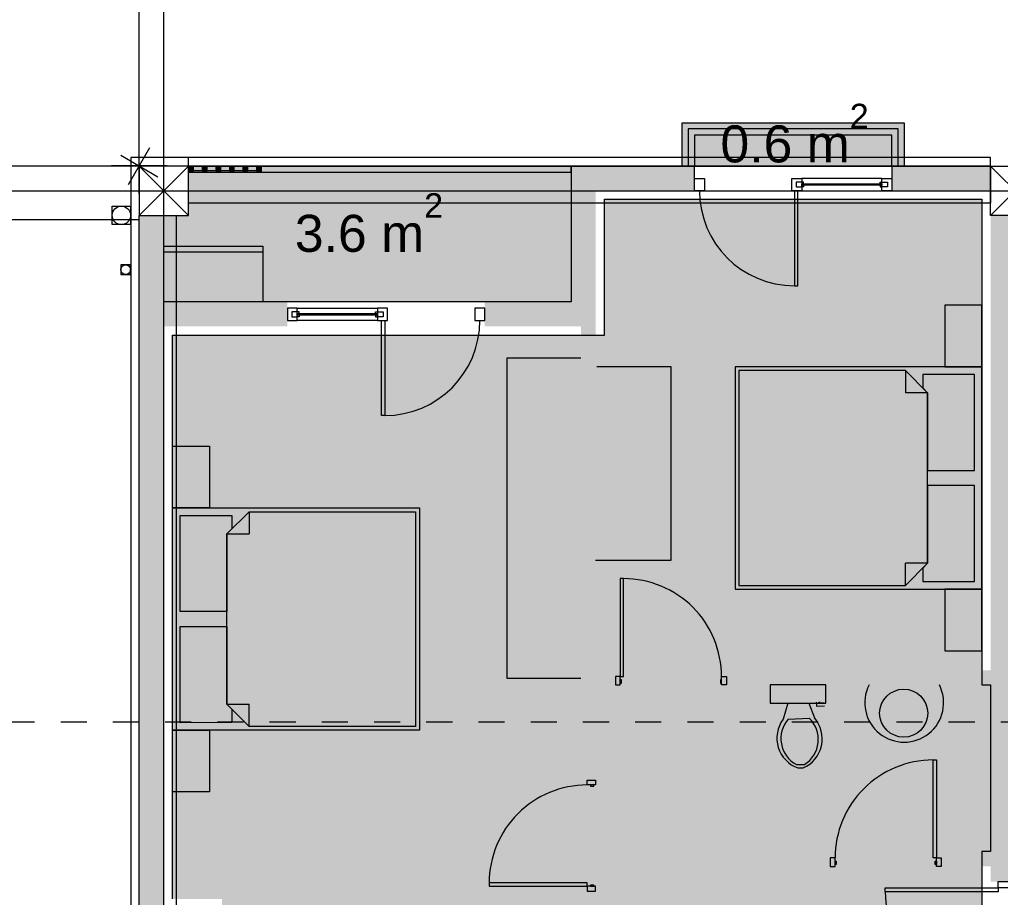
# Model space of a CAD drawing. Header units: millimetres. Extents: x 476571643 to 477489869, y 4620928210 to 4621294454.
# Drawn here: x 477215731 to 477223681, y 4621179799 to 4621186914 of the extents above; entities that cross this region are included whole.
import ezdxf

# ---------------------------------------------------------------- set-up
doc = ezdxf.new("R2010")
doc.units = ezdxf.units.MM
doc.header["$MEASUREMENT"] = 0
doc.linetypes.add('Dashed', pattern=[423.333333, 211.666667, -211.666667])
for name, color, linetype, lineweight in [('0_Pen_No__7_Pen_No__7_Pen_No__7', 7, 'Continuous', 0), ('2D Drafting - General_Pen_No__1_Pen_No__7', 7, 'Continuous', 0), ('2D Drafting - General_Pen_No__1_Pen_No__7_Pen_No__7', 7, 'Continuous', 0), ('2D Drafting - General_Pen_No__250_Pen_No__7_Pen_No__250', 7, 'Continuous', 0), ('2D Drafting - General_Pen_No__250_Pen_No__7_Pen_No__7', 7, 'Continuous', 0), ('2D Drafting - General_Pen_No__7_Pen_No__7_Pen_No__7', 7, 'Continuous', 0), ('Doors_Pen_No__7_Pen_No__7_Pen_No__7', 7, 'Continuous', 0), ('G-Anno-Nplt_Pen_No__151', 151, 'Continuous', 0), ('G-Anno-Nplt_Pen_No__255', 255, 'Continuous', 0), ('G-Anno-Nplt_Pen_No__4', 7, 'Continuous', 0), ('G-Anno-Nplt_Pen_No__7', 7, 'Continuous', 0), ('gegmebi_Pen_No__7_Pen_No__7', 7, 'Continuous', 0), ('kar-panjara_Pen_No__7_Pen_No__7_Pen_No__7', 7, 'Continuous', 0), ('New_0_Pen_No__7', 7, 'Continuous', 0), ('New_2D Drafting - General_Pen_No__250_Pen_No__7_Pen_No__255', 255, 'Continuous', 0), ('New_2D Drafting - General_Pen_No__30_Pen_No__9_Pen_No__9_Pen_No__255', 255, 'Continuous', 0), ('New_2D Drafting - General_Pen_No__30_Pen_No__9_Pen_No__9_Pen_No__7', 7, 'Continuous', 0), ('New_R03_Nakveti_Pen_No__4', 7, 'Continuous', 0), ('New_reg_nak_Pen_No__250', 7, 'Continuous', 0), ('New_reg_nak_Pen_No__7', 7, 'Continuous', 0), ('New_shenobebi_Pen_No__1', 1, 'Continuous', 0), ('New_shenobebi_Pen_No__7', 7, 'Continuous', 0), ('New_Structural - Bearing_Pen_No__1', 1, 'Continuous', 0), ('zoma_Pen_No__1', 1, 'Continuous', 0), ('zoma_Pen_No__142', 142, 'Continuous', 0), ('zoma_Pen_No__5_Pen_No__5', 5, 'Continuous', 0)]:
    doc.layers.add(name, color=color, linetype=linetype, lineweight=lineweight)
doc.layers.add('New_R03_Nakveti', color=7, linetype='Continuous')
doc.layers.add('zoma', color=7, linetype='Continuous')
doc.styles.add('GENERATED_STYLE_1', font='arial.ttf')
doc.styles.add('GENERATED_STYLE_2', font='arial.ttf')
doc.linetypes.add('Break', pattern='A,0,[1,a-5 saxl бѓ’бѓђбѓ¦бѓ”бѓ‘бѓ”бѓ‘бѓ\x98_1.Shx,S=15.679026,R=0,X=0,Y=0],-1975.557214,0', length=1975.557214)
doc.dimstyles.new('GENERATED_STYLE__12', dxfattribs={"dimtxt": 500, "dimasz": 228, "dimexe": 0.18, "dimexo": 3, "dimgap": 0.09, "dimtad": 1, "dimtih": 1, "dimtoh": 1, "dimlfac": 0.001, "dimzin": 0, "dimdsep": 46, "dimtxsty": 'GENERATED_STYLE_2', "dimblk": 'ARROWHEAD_2', "dimblk1": 'ARROWHEAD_2', "dimblk2": 'ARROWHEAD_2', "dimcen": 0.09, "dimclrd": 1, "dimclre": 1, "dimclrt": 1, "dimadec": 0, "dimazin": 0, "dimtfac": 1, "dimtdec": 4, "dimtmove": 2, "dimatfit": 3, "dimfxl": 1, "dimtolj": 1, "dimtzin": 0, "dimarcsym": 0})
doc.dimstyles.new('GENERATED_STYLE__13', dxfattribs={"dimtxt": 500, "dimasz": 228, "dimexe": 0.18, "dimexo": 3, "dimgap": 0.09, "dimtad": 1, "dimlfac": 0.001, "dimzin": 0, "dimdsep": 46, "dimtxsty": 'GENERATED_STYLE_2', "dimblk": 'ARROWHEAD_2', "dimblk1": 'ARROWHEAD_2', "dimblk2": 'ARROWHEAD_2', "dimcen": 0.09, "dimclrd": 1, "dimclre": 1, "dimclrt": 1, "dimadec": 0, "dimazin": 0, "dimtfac": 1, "dimtdec": 4, "dimtmove": 0, "dimatfit": 3, "dimfxl": 1, "dimtolj": 1, "dimtzin": 0, "dimarcsym": 0})
doc.dimstyles.new('GENERATED_STYLE__3', dxfattribs={"dimtxt": 200, "dimasz": 64.421331, "dimexe": 0.18, "dimexo": 3, "dimgap": 0.09, "dimtad": 1, "dimtih": 1, "dimtoh": 1, "dimlfac": 0.001, "dimzin": 0, "dimdsep": 46, "dimtxsty": 'GENERATED_STYLE_2', "dimblk": 'ARROWHEAD_2', "dimblk1": 'ARROWHEAD_2', "dimblk2": 'ARROWHEAD_2', "dimcen": 0.09, "dimclrd": 142, "dimclre": 142, "dimclrt": 142, "dimadec": 0, "dimazin": 0, "dimtfac": 1, "dimtdec": 4, "dimtmove": 0, "dimatfit": 3, "dimfxl": 1, "dimtolj": 1, "dimtzin": 0, "dimarcsym": 0})
doc.dimstyles.new('GENERATED_STYLE__7', dxfattribs={"dimtxt": 200, "dimasz": 64.421331, "dimexe": 0.18, "dimexo": 3, "dimgap": 0.09, "dimtad": 1, "dimlfac": 0.001, "dimzin": 0, "dimdsep": 46, "dimtxsty": 'GENERATED_STYLE_2', "dimblk": 'ARROWHEAD_2', "dimblk1": 'ARROWHEAD_2', "dimblk2": 'ARROWHEAD_2', "dimcen": 0.09, "dimclrd": 142, "dimclre": 142, "dimclrt": 142, "dimadec": 0, "dimazin": 0, "dimtfac": 1, "dimtdec": 4, "dimtmove": 0, "dimatfit": 3, "dimfxl": 1, "dimtolj": 1, "dimtzin": 0, "dimarcsym": 0})

# ---------------------------------------------------------------- blocks, each defined once
blk = doc.blocks.new('Bed Layout 23')
at = {"layer": 'New_R03_Nakveti_Pen_No__4', "color": 7, "linetype": 'Continuous', "lineweight": 0}
for p, q in [((-900, 0), (-1400, 0)), ((-1400, 0), (-1400, -300)), ((-900, -300), (-900, 0)), ((900, 0), (-900, 0)), ((-900, 0), (-900, -2000)), ((1400, 0), (900, 0)), ((900, 0), (900, -300)), ((900, -2000), (900, 0)), ((1400, -300), (1400, 0)), ((-1400, -300), (-900, -300)), ((900, -300), (1400, -300)), ((-690, -440), (-870, -620)), ((0, -440), (-690, -440)), ((-690, -440), (-690, -620)), ((690, -440), (0, -440)), ((870, -620), (690, -440)), ((690, -440), (690, -620)), ((-870, -620), (-870, -1970)), ((-870, -620), (-690, -620)), ((870, -620), (690, -620)), ((870, -1970), (870, -620)), ((-870, -1970), (0, -1970)), ((0, -1970), (870, -1970)), ((-900, -2000), (900, -2000))]:
    blk.add_line(p, q, dxfattribs=at)
at = {"layer": 'New_R03_Nakveti_Pen_No__4', "color": 7, "linetype": 'Continuous', "lineweight": 0, "flags": 128}
for points in [[(-60, -440), (-60, -60), (-840, -60), (-840, -480), (-730, -480), (-690, -440)], [(690, -440), (730, -480), (840, -480), (840, -60), (60, -60), (60, -440)]]:
    blk.add_lwpolyline(points, close=True, dxfattribs=at)
blk = doc.blocks.new('*D1345', base_point=(476844527.1, 4621385791))
at = {"layer": 'zoma_Pen_No__142', "color": 142, "linetype": 'Continuous', "lineweight": 0, "transparency": 16777216}
for p, q in [((477215491.4, 4621185502.8), (477215406.7, 4621185551.7)), ((477215449, 4621185568.7), (477215449, 4621185527.3)), ((477215385.5, 4621185527.3), (477215512.6, 4621185527.3)), ((477215449, 4621185527.3), (477215449, 4621178627.3)), ((477215385.5, 4621178627.3), (477215512.6, 4621178627.3)), ((477215491.4, 4621178602.8), (477215406.7, 4621178651.7))]:
    blk.add_line(p, q, dxfattribs=at)
at = {"layer": 'zoma_Pen_No__142', "color": 142, "lineweight": 0, "transparency": 16777216, "insert": (477215409, 4621181811.2), "char_height": 200, "attachment_point": 7, "rotation": 90, "style": 'GENERATED_STYLE_2'}
blk.add_mtext('\\A1;{\\pql;\\fArial CYR|b0|i0|c204|p34;6.90}', dxfattribs=at)
blk = doc.blocks.new('ARROWHEAD_2')
at = {"color": 0, "linetype": 'Continuous', "lineweight": 0}
for p, q in [((-0.378, -0.655), (0.378, 0.655)), ((0, 0), (-1, 0))]:
    blk.add_line(p, q, dxfattribs=at)
blk = doc.blocks.new('*D1348', base_point=(476844527.1, 4621385791))
at = {"layer": 'zoma_Pen_No__142', "color": 142, "linetype": 'Continuous', "lineweight": 0, "transparency": 16777216}
for p, q in [((477214942, 4621185727.3), (477215069.2, 4621185727.3)), ((477215048, 4621185702.8), (477214963.2, 4621185751.7)), ((477215005.6, 4621185768.7), (477215005.6, 4621185727.3)), ((477215005.6, 4621185727.3), (477215005.6, 4621185327.3)), ((477215048, 4621185302.8), (477214963.2, 4621185351.7))]:
    blk.add_line(p, q, dxfattribs=at)
at = {"layer": 'zoma_Pen_No__142', "color": 142, "lineweight": 0, "transparency": 16777216, "insert": (477214965.6, 4621185751.8), "char_height": 200, "attachment_point": 7, "rotation": 90.00052, "style": 'GENERATED_STYLE_2'}
blk.add_mtext('\\A1;{\\pql;\\fArial CYR|b0|i0|c204|p34;0.40}', dxfattribs=at)
blk = doc.blocks.new('*D1349', base_point=(476844527.1, 4621385791))
at = {"layer": 'zoma_Pen_No__142', "color": 142, "linetype": 'Continuous', "lineweight": 0, "transparency": 16777216}
for p, q in [((477215005.6, 4621185727.3), (477215005.6, 4621185327.3)), ((477214942, 4621185327.3), (477215069.2, 4621185327.3)), ((477215048, 4621185302.8), (477214963.2, 4621185351.7)), ((477215005.6, 4621185327.3), (477215005.7, 4621178827.3)), ((477214942.1, 4621178827.3), (477215069.2, 4621178827.3)), ((477215048, 4621178802.8), (477214963.3, 4621178851.7)), ((477215005.7, 4621178827.3), (477215005.7, 4621178427.3))]:
    blk.add_line(p, q, dxfattribs=at)
at = {"layer": 'zoma_Pen_No__142', "color": 142, "lineweight": 0, "transparency": 16777216, "char_height": 200, "attachment_point": 7, "rotation": 90.00052, "style": 'GENERATED_STYLE_2'}
for s, insert in [('\\A1;{\\pql;\\fArial CYR|b0|i0|c204|p34;6.50}', (477214965.6, 4621181811.2)), ('\\A1;{\\pql;\\fArial CYR|b0|i0|c204|p34;0.40}', (477214965.7, 4621178851.8))]:
    blk.add_mtext(s, dxfattribs=dict(at, insert=insert))
blk = doc.blocks.new('*D1356', base_point=(476844527.1, 4621385791))
at = {"layer": 'zoma_Pen_No__142', "color": 142, "linetype": 'Continuous', "lineweight": 0, "transparency": 16777216}
for p, q in [((477214439.3, 4621185797.3), (477214566.4, 4621185797.3)), ((477214545.2, 4621185772.8), (477214460.4, 4621185821.7)), ((477214502.8, 4621185838.7), (477214502.8, 4621185797.3)), ((477214502.8, 4621185797.3), (477214503, 4621168027.3)), ((477214460.6, 4621168051.7), (477214545.4, 4621168002.8)), ((477214439.4, 4621168027.3), (477214566.6, 4621168027.3)), ((477214503, 4621168027.3), (477214503, 4621167985.8))]:
    blk.add_line(p, q, dxfattribs=at)
at = {"layer": 'zoma_Pen_No__142', "color": 142, "lineweight": 0, "transparency": 16777216, "insert": (477214462.9, 4621176570.3), "char_height": 200, "attachment_point": 7, "rotation": 90.00052, "style": 'GENERATED_STYLE_2'}
blk.add_mtext('\\A1;{\\pql;\\fArial CYR|b0|i0|c204|p34;17.77}', dxfattribs=at)
blk = doc.blocks.new('*D1381', base_point=(476844527.1, 4621385791))
at = {"layer": 'zoma_Pen_No__142', "color": 142, "linetype": 'Continuous', "lineweight": 0, "transparency": 16777216}
for p, q in [((477240444.6, 4621185727.3), (477240317.5, 4621185727.3)), ((477240423.4, 4621185702.8), (477240338.7, 4621185751.7)), ((477240381, 4621168027.3), (477240381, 4621185727.3)), ((477240338.7, 4621168051.7), (477240423.4, 4621168002.8)), ((477240444.6, 4621168027.3), (477240317.5, 4621168027.3)), ((477240381, 4621167985.8), (477240381, 4621168027.3))]:
    blk.add_line(p, q, dxfattribs=at)
at = {"layer": 'zoma_Pen_No__142', "color": 142, "lineweight": 0, "transparency": 16777216, "insert": (477240341, 4621176535.3), "char_height": 200, "attachment_point": 7, "rotation": 90, "style": 'GENERATED_STYLE_2'}
blk.add_mtext('\\A1;{\\pql;\\fArial CYR|b0|i0|c204|p34;17.70}', dxfattribs=at)
blk = doc.blocks.new('*D1382', base_point=(476844527.1, 4621385791))
at = {"layer": 'zoma_Pen_No__142', "color": 142, "linetype": 'Continuous', "lineweight": 0, "transparency": 16777216}
for p, q in [((477240444.6, 4621185727.3), (477240317.5, 4621185727.3)), ((477240423.4, 4621185702.8), (477240338.7, 4621185751.7)), ((477240381, 4621185727.3), (477240381, 4621185768.7))]:
    blk.add_line(p, q, dxfattribs=at)
blk = doc.blocks.new('*D1383', base_point=(476844527.1, 4621385791))
at = {"layer": 'zoma_Pen_No__142', "color": 142, "linetype": 'Continuous', "lineweight": 0, "transparency": 16777216}
for p, q in [((477216725.6, 4621187792.3), (477216676.7, 4621187707.5)), ((477216701.1, 4621187686.3), (477216701.1, 4621187813.4)), ((477217125.6, 4621187792.3), (477217076.7, 4621187707.5)), ((477217101.1, 4621187686.3), (477217101.1, 4621187813.4)), ((477216659.7, 4621187749.9), (477216701.1, 4621187749.9)), ((477216701.1, 4621187749.9), (477217101.1, 4621187749.9))]:
    blk.add_line(p, q, dxfattribs=at)
at = {"layer": 'zoma_Pen_No__142', "color": 142, "lineweight": 0, "transparency": 16777216, "insert": (477216144.5, 4621187789.9), "char_height": 200, "attachment_point": 7, "style": 'GENERATED_STYLE_2'}
blk.add_mtext('\\A1;{\\pql;\\fArial CYR|b0|i0|c204|p34;0.40}', dxfattribs=at)
blk = doc.blocks.new('*D1384', base_point=(476844527.1, 4621385791))
at = {"layer": 'zoma_Pen_No__142', "color": 142, "linetype": 'Continuous', "lineweight": 0, "transparency": 16777216}
for p, q in [((477217125.6, 4621187792.3), (477217076.7, 4621187707.5)), ((477217101.1, 4621187686.3), (477217101.1, 4621187813.4)), ((477223625.6, 4621187792.3), (477223576.7, 4621187707.5)), ((477223601.1, 4621187686.3), (477223601.1, 4621187813.4)), ((477217101.1, 4621187749.9), (477223601.1, 4621187749.9))]:
    blk.add_line(p, q, dxfattribs=at)
at = {"layer": 'zoma_Pen_No__142', "color": 142, "lineweight": 0, "transparency": 16777216, "char_height": 200, "attachment_point": 7, "style": 'GENERATED_STYLE_2'}
for s, insert in [('\\A1;{\\pql;\\fArial CYR|b0|i0|c204|p34;6.50}', (477220085.1, 4621187789.9)), ('\\A1;{\\pql;\\fArial CYR|b0|i0|c204|p34;0.40}', (477223044.5, 4621187789.9))]:
    blk.add_mtext(s, dxfattribs=dict(at, insert=insert))
blk = doc.blocks.new('*D1385', base_point=(476844527.1, 4621385791))
at = {"layer": 'zoma_Pen_No__142', "color": 142, "linetype": 'Continuous', "lineweight": 0, "transparency": 16777216}
for p, q in [((477223625.6, 4621187792.3), (477223576.7, 4621187707.5)), ((477223601.1, 4621187686.3), (477223601.1, 4621187813.4)), ((477224025.6, 4621187792.3), (477223976.7, 4621187707.5)), ((477224001.1, 4621187686.3), (477224001.1, 4621187813.4)), ((477223601.1, 4621187749.9), (477224001.1, 4621187749.9))]:
    blk.add_line(p, q, dxfattribs=at)
blk = doc.blocks.new('*D1393', base_point=(476844527.1, 4621385791))
at = {"layer": 'zoma_Pen_No__142', "color": 142, "linetype": 'Continuous', "lineweight": 0, "transparency": 16777216}
for p, q in [((477216701.1, 4621188434.2), (477216701.1, 4621188561.4)), ((477237801.1, 4621188434.2), (477237801.1, 4621188561.4)), ((477216659.7, 4621188497.8), (477216701.1, 4621188497.8)), ((477216725.6, 4621188540.2), (477216676.7, 4621188455.4)), ((477216701.1, 4621188497.8), (477237801.1, 4621188497.8)), ((477237776.7, 4621188455.4), (477237825.6, 4621188540.2)), ((477237801.1, 4621188497.8), (477237842.6, 4621188497.8))]:
    blk.add_line(p, q, dxfattribs=at)
at = {"layer": 'zoma_Pen_No__142', "color": 142, "lineweight": 0, "transparency": 16777216, "insert": (477226909.2, 4621188537.8), "char_height": 200, "attachment_point": 7, "style": 'GENERATED_STYLE_2'}
blk.add_mtext('\\A1;{\\pql;\\fArial CYR|b0|i0|c204|p34;21.10}', dxfattribs=at)
blk = doc.blocks.new('*D1396', base_point=(476844527.1, 4621385791))
at = {"layer": 'zoma_Pen_No__1', "color": 1, "linetype": 'Continuous', "lineweight": 0, "transparency": 16777216}
for p, q in [((477204990.8, 4621185502.3), (477204990.8, 4621185952.3)), ((477216701.1, 4621185502.3), (477216701.1, 4621185952.3)), ((477205077.4, 4621185877.3), (477204904.2, 4621185577.3)), ((477216614.5, 4621185577.3), (477216787.7, 4621185877.3)), ((477204844.1, 4621185727.3), (477204990.8, 4621185727.3)), ((477204990.8, 4621185727.3), (477216701.1, 4621185727.3)), ((477216701.1, 4621185727.3), (477216847.8, 4621185727.3))]:
    blk.add_line(p, q, dxfattribs=at)
at = {"layer": 'zoma_Pen_No__1', "color": 1, "lineweight": 0, "transparency": 16777216, "insert": (477209456.9, 4621185827.3), "char_height": 500, "attachment_point": 7, "style": 'GENERATED_STYLE_2'}
blk.add_mtext('\\A1;{\\pql;\\fArial CYR|b0|i0|c204|p34;73.42}', dxfattribs=at)
blk = doc.blocks.new('*D1397', base_point=(476844527.1, 4621385791))
at = {"layer": 'zoma_Pen_No__1', "color": 1, "linetype": 'Continuous', "lineweight": 0, "transparency": 16777216}
for p, q in [((477216701.1, 4621198511.1), (477216701.1, 4621198657.8)), ((477216851.1, 4621198424.5), (477216551.1, 4621198597.7)), ((477216926.1, 4621198511.1), (477216476.1, 4621198511.1)), ((477216701.1, 4621185727.3), (477216701.1, 4621198511.1)), ((477216551.1, 4621185813.9), (477216851.1, 4621185640.7)), ((477216926.1, 4621185727.3), (477216476.1, 4621185727.3)), ((477216701.1, 4621185580.6), (477216701.1, 4621185727.3))]:
    blk.add_line(p, q, dxfattribs=at)
at = {"layer": 'zoma_Pen_No__1', "color": 1, "lineweight": 0, "transparency": 16777216, "insert": (477216601.1, 4621191264.3), "char_height": 500, "attachment_point": 7, "rotation": 90, "style": 'GENERATED_STYLE_2'}
blk.add_mtext('\\A1;{\\pql;\\fArial CYR|b0|i0|c204|p34;12.78}', dxfattribs=at)

msp = doc.modelspace()

# ---------------------------------------------------------------- hatches: boundary and pattern name
at = {"layer": '2D Drafting - General_Pen_No__250_Pen_No__7_Pen_No__7', "linetype": 'Continuous', "lineweight": 0}
for points in [[(477220201.467, 4621185527.229), (477221201.302, 4621185527.229), (477221201.302, 4621185727.264), (477220201.467, 4621185727.272)], [(477222801.302, 4621185527.272), (477223601.121, 4621185527.272), (477223601.121, 4621185727.272), (477222801.302, 4621185727.272)], [(477217101.121, 4621185677.272), (477217691.121, 4621185677.272), (477217691.121, 4621185687.272), (477217101.121, 4621185687.272)], [(477220201.592, 4621184627.272), (477220201.592, 4621185527.107), (477220401.592, 4621185527.107), (477220401.592, 4621184627.272)], [(477216901.121, 4621185327.272), (477216701.121, 4621185327.272), (477216701.121, 4621178827.272), (477216901.121, 4621178827.272)], [(477223601.121, 4621185327.272), (477223601.121, 4621179927.272), (477223801.121, 4621179927.272), (477223801.121, 4621185327.272)], [(477216901.411, 4621184427.272), (477217901.757, 4621184427.272), (477217901.757, 4621184627.272), (477216901.411, 4621184627.272)], [(477219501.757, 4621184427.272), (477220401.592, 4621184427.272), (477220401.592, 4621184627.272), (477219501.757, 4621184627.272)], [(477220401.24, 4621180750.085), (477220401.24, 4621184427.272), (477220281.24, 4621184427.272), (477220281.24, 4621180750.085)], [(477220560.42, 4621181640.891), (477220400.422, 4621181640.891), (477220400.422, 4621181520.891), (477220560.42, 4621181520.891)], [(477223601.24, 4621181640.891), (477221460.42, 4621181640.891), (477221460.42, 4621181520.891), (477221560.642, 4621181520.891), (477221560.642, 4621180050.891), (477222301.654, 4621180050.891), (477222301.654, 4621180170.891), (477221680.642, 4621180170.891), (477221680.642, 4621181520.891), (477223601.24, 4621181520.891)], [(477223601.121, 4621180170.843), (477223201.535, 4621180170.843), (477223201.535, 4621180050.843), (477223601.121, 4621180050.843)], [(477220401.24, 4621179100.108), (477220401.24, 4621179850.52), (477220281.24, 4621179850.52), (477220281.24, 4621179100.105)]]:
    msp.add_hatch(color=7, dxfattribs=at).paths.add_polyline_path(points)
at = {"layer": 'G-Anno-Nplt_Pen_No__151', "linetype": 'Continuous', "lineweight": 0, "true_color": 0x1f2f3f}
msp.add_hatch(color=169, dxfattribs=at).paths.add_polyline_path([(477216971.12, 4621173967.084), (477217371.121, 4621173967.084), (477217371.121, 4621175097.272), (477217171.121, 4621175097.272), (477217171.121, 4621175397.272), (477216971.12, 4621175397.272), (477216971.12, 4621178357.272), (477217171.121, 4621178357.272), (477217171.121, 4621178527.272), (477217171.121, 4621178657.272), (477217371.121, 4621178657.272), (477217371.121, 4621179787.46), (477216971.121, 4621179787.46), (477216971.121, 4621184357.272), (477220471.302, 4621184357.272), (477220471.302, 4621185457.272), (477223531.121, 4621185457.272), (477223531.121, 4621185257.272), (477223531.121, 4621181520.891), (477223601.24, 4621181520.891), (477223601.24, 4621180170.843), (477223531.121, 4621180170.843), (477223531.121, 4621178597.272), (477223231.121, 4621178597.272), (477223231.121, 4621177617.084), (477223631.121, 4621177617.084), (477223631.121, 4621175397.272), (477223531.121, 4621175397.272), (477223531.121, 4621174857.272), (477223631.121, 4621174857.272), (477223631.121, 4621169997.272), (477216971.12, 4621169997.272)])
at = {"layer": 'G-Anno-Nplt_Pen_No__255', "linetype": 'Continuous', "lineweight": 0, "true_color": 0x3f3f3f}
for points in [[(477221101.302, 4621186077.229), (477222901.302, 4621186077.229), (477222901.302, 4621185727.271), (477221101.302, 4621185727.288)], [(477217101.121, 4621185327.272), (477217101.121, 4621185727.272), (477220201.467, 4621185727.272), (477220201.467, 4621184627.275), (477216901.121, 4621184627.245), (477216901.121, 4621185327.272)]]:
    msp.add_hatch(color=250, dxfattribs=at).paths.add_polyline_path(points)
at = {"layer": 'New_2D Drafting - General_Pen_No__250_Pen_No__7_Pen_No__255', "linetype": 'Continuous', "lineweight": 0}
msp.add_hatch(color=255, dxfattribs=at).paths.add_polyline_path([(477217701.121, 4621184627.245), (477217701.121, 4621185077.245), (477216901.121, 4621185077.245), (477216901.121, 4621184627.245)])
at = {"layer": 'New_2D Drafting - General_Pen_No__30_Pen_No__9_Pen_No__9_Pen_No__255', "linetype": 'Continuous', "lineweight": 0}
for points in [[(477217101.121, 4621185727.272), (477217101.121, 4621185687.272), (477217141.121, 4621185687.272), (477217141.121, 4621185727.272)], [(477217211.121, 4621185727.272), (477217211.121, 4621185687.272), (477217251.121, 4621185687.272), (477217251.121, 4621185727.272)], [(477217321.121, 4621185727.272), (477217321.121, 4621185687.272), (477217361.121, 4621185687.272), (477217361.121, 4621185727.272)], [(477217431.121, 4621185727.272), (477217431.121, 4621185687.272), (477217471.121, 4621185687.272), (477217471.121, 4621185727.272)], [(477217541.121, 4621185727.272), (477217541.121, 4621185687.272), (477217581.121, 4621185687.272), (477217581.121, 4621185727.272)], [(477217651.121, 4621185727.272), (477217651.121, 4621185687.272), (477217691.121, 4621185687.272), (477217691.121, 4621185727.272)]]:
    msp.add_hatch(color=255, dxfattribs=at).paths.add_polyline_path(points)

# ---------------------------------------------------------------- linework, layer by layer
at = {"layer": '0_Pen_No__7_Pen_No__7_Pen_No__7', "color": 7, "linetype": 'Continuous', "lineweight": 0}
for p, q in [((477221957.128, 4621181374.84), (477221918.992, 4621181242.665)), ((477222127.036, 4621181374.84), (477222173.355, 4621181253.784)), ((477222188.992, 4621181381.893), (477222190.382, 4621181350.097)), ((477222190.382, 4621181350.097), (477222253.973, 4621181352.877)), ((477222210.652, 4621181372.221), (477222210.189, 4621181382.819)), ((477222253.046, 4621181374.074), (477222210.652, 4621181372.221)), ((477222215.321, 4621181383.044), (477222215.785, 4621181372.445)), ((477221961.386, 4621181244.518), (477222130.961, 4621181251.931))]:
    msp.add_line(p, q, dxfattribs=at)
at = {"layer": '0_Pen_No__7_Pen_No__7_Pen_No__7', "color": 7, "linetype": 'Continuous', "lineweight": 0, "flags": 128}
msp.add_lwpolyline([(477222265.629, 4621181520.891), (477221815.192, 4621181520.891), (477221815.192, 4621181374.84), (477222265.629, 4621181374.84)], close=True, dxfattribs=at)
for points in [[(477222027.562, 4621180875.378), (477222092.723, 4621180875.378)], [(477222039.775, 4621180848.079), (477222082.866, 4621180848.079)]]:
    msp.add_lwpolyline(points, dxfattribs=at)
at = {"layer": '0_Pen_No__7_Pen_No__7_Pen_No__7', "color": 7, "linetype": 'Continuous', "lineweight": 0}
msp.add_circle((477222897.175, 4621181292.39), 194.708, dxfattribs=at)
for centre, radius, start, end in [((477222901.491, 4621181376.875), 319.521, 153.2098825, 26.7901175), ((477222127.801, 4621181090.803), 258.193, 143.9724701, 250.0664543), ((477222142.442, 4621181086.412), 240.373, 138.871088, 241.450167), ((477221978.594, 4621181084.28), 258.192, 293.8191837, 41.0340773), ((477221964.391, 4621181078.627), 240.373, 302.2682773, 46.135453)]:
    msp.add_arc(centre, radius, start, end, dxfattribs=at)
at = {"layer": '2D Drafting - General_Pen_No__1_Pen_No__7', "color": 7, "linetype": 'Continuous', "lineweight": 0}
for p, q in [((477216701.121, 4621185327.272), (477217101.121, 4621185727.272)), ((477217101.121, 4621185327.272), (477216701.121, 4621185727.272)), ((477223601.121, 4621185327.272), (477224001.121, 4621185727.272)), ((477224001.121, 4621185327.272), (477223601.121, 4621185727.272))]:
    msp.add_line(p, q, dxfattribs=at)
at = {"layer": '2D Drafting - General_Pen_No__1_Pen_No__7', "color": 7, "linetype": 'Continuous', "lineweight": 0, "flags": 128}
for points in [[(477216701.121, 4621185327.272), (477217101.121, 4621185327.272), (477217101.121, 4621185727.272), (477216701.121, 4621185727.272)], [(477223601.121, 4621185427.272), (477217101.121, 4621185427.272), (477217101.121, 4621185727.272), (477223601.121, 4621185727.272)], [(477224001.121, 4621185327.272), (477223601.121, 4621185327.272), (477223601.121, 4621185727.272), (477224001.121, 4621185727.272)], [(477216701.121, 4621178827.272), (477216701.121, 4621185327.272), (477217001.121, 4621185327.272), (477217001.121, 4621178827.272)]]:
    msp.add_lwpolyline(points, close=True, dxfattribs=at)
at = {"layer": '2D Drafting - General_Pen_No__1_Pen_No__7', "color": 7, "linetype": 'Continuous', "lineweight": 0}
for centre, radius in [((477216555.942, 4621185327.271), 75), ((477216590.948, 4621184887.273), 40)]:
    msp.add_circle(centre, radius, dxfattribs=at)
at = {"layer": '2D Drafting - General_Pen_No__1_Pen_No__7_Pen_No__7', "color": 7, "linetype": 'Continuous', "lineweight": 0}
msp.add_arc((477223639.369, 4621179869.55), 893.239, 181.603806, 271.603806, dxfattribs=at)
at = {"layer": '2D Drafting - General_Pen_No__250_Pen_No__7_Pen_No__250', "color": 7, "linetype": 'Continuous', "lineweight": 0, "flags": 128}
msp.add_lwpolyline([(477217101.121, 4621185677.272), (477217691.121, 4621185677.272), (477217691.121, 4621185687.272), (477217101.121, 4621185687.272)], close=True, dxfattribs=at)
at = {"layer": '2D Drafting - General_Pen_No__250_Pen_No__7_Pen_No__7', "color": 7, "linetype": 'Continuous', "lineweight": 0, "flags": 128}
for points in [[(477220201.467, 4621185527.229), (477221201.302, 4621185527.229), (477221201.302, 4621185727.264), (477220201.467, 4621185727.272)], [(477222801.302, 4621185527.272), (477223601.121, 4621185527.272), (477223601.121, 4621185727.272), (477222801.302, 4621185727.272)]]:
    msp.add_lwpolyline(points, close=True, dxfattribs=at)
at = {"layer": '2D Drafting - General_Pen_No__7_Pen_No__7_Pen_No__7', "color": 7, "linetype": 'Continuous', "lineweight": 0, "flags": 128}
for points in [[(477222721.302, 4621185627.206), (477222071.302, 4621185627.177), (477222071.307, 4621185527.238), (477222721.307, 4621185527.266)], [(477217981.757, 4621184575.084), (477218631.757, 4621184575.056), (477218631.753, 4621184475.117), (477217981.753, 4621184475.145)]]:
    msp.add_lwpolyline(points, close=True, dxfattribs=at)
at = {"layer": '2D Drafting - General_Pen_No__7_Pen_No__7_Pen_No__7', "color": 7, "linetype": 'Continuous', "lineweight": 0}
for centre, radius, start, end in [((477222011.618, 4621185527.225), 770.311, 180.005711, 270.0025313), ((477218691.441, 4621184475.104), 770.311, 269.9974687, 359.994289), ((477220626.598, 4621181588.626), 794.311, 359.9998025, 90.001484), ((477223135.476, 4621180118.617), 794.311, 89.998516, 180.0001975), ((477220331.283, 4621179916.261), 794.311, 89.9998025, 180.001484)]:
    msp.add_arc(centre, radius, start, end, dxfattribs=at)
at = {"layer": 'Doors_Pen_No__7_Pen_No__7_Pen_No__7', "color": 7, "linetype": 'Continuous', "lineweight": 0, "flags": 128}
for points in [[(477222038.285, 4621185527.226), (477222011.618, 4621185527.225), (477222011.652, 4621184756.914), (477222038.319, 4621184756.915)], [(477218664.775, 4621184475.105), (477218691.441, 4621184475.104), (477218691.407, 4621183704.793), (477218664.741, 4621183704.794)], [(477220599.931, 4621181588.625), (477220626.598, 4621181588.626), (477220626.577, 4621182382.937), (477220599.911, 4621182382.936)], [(477220560.422, 4621181520.891), (477220599.933, 4621181520.892), (477220599.931, 4621181588.625), (477220560.42, 4621181588.624)], [(477220599.933, 4621181535.292), (477220608.821, 4621181535.292), (477220608.821, 4621181561.959), (477220599.932, 4621181561.959)], [(477221412.021, 4621181535.29), (477221420.91, 4621181535.29), (477221420.91, 4621181561.957), (477221412.021, 4621181561.956)], [(477221460.422, 4621181520.891), (477221420.911, 4621181520.89), (477221420.909, 4621181588.623), (477221460.42, 4621181588.624)], [(477223162.143, 4621180118.616), (477223135.476, 4621180118.617), (477223135.497, 4621180912.928), (477223162.164, 4621180912.927)], [(477220399.018, 4621180750.085), (477220399.019, 4621180710.574), (477220331.286, 4621180710.572), (477220331.285, 4621180750.083)], [(477220384.619, 4621180701.684), (477220384.619, 4621180710.573), (477220357.952, 4621180710.573), (477220357.953, 4621180701.684)], [(477222301.652, 4621180050.882), (477222341.163, 4621180050.881), (477222341.165, 4621180118.614), (477222301.654, 4621180118.615)], [(477222350.053, 4621180065.28), (477222341.164, 4621180065.281), (477222341.164, 4621180091.947), (477222350.053, 4621180091.947)], [(477223162.142, 4621180065.283), (477223153.253, 4621180065.283), (477223153.253, 4621180091.95), (477223162.142, 4621180091.949)], [(477223201.652, 4621180050.882), (477223162.141, 4621180050.883), (477223162.143, 4621180118.616), (477223201.654, 4621180118.615)], [(477220331.284, 4621179889.594), (477220331.283, 4621179916.261), (477219536.972, 4621179916.24), (477219536.973, 4621179889.574)], [(477220384.617, 4621179889.596), (477220384.617, 4621179898.484), (477220357.95, 4621179898.484), (477220357.95, 4621179889.595)], [(477223749.035, 4621179927.272), (477223749.035, 4621179877.883), (477223664.369, 4621179877.883), (477223664.369, 4621179927.272)], [(477220399.018, 4621179850.085), (477220399.017, 4621179889.596), (477220331.284, 4621179889.594), (477220331.285, 4621179850.083)], [(477223664.369, 4621179877.883), (477223664.369, 4621179844.55), (477222746.48, 4621179844.55), (477222746.48, 4621179877.883)]]:
    msp.add_lwpolyline(points, close=True, dxfattribs=at)
at = {"layer": 'G-Anno-Nplt_Pen_No__4', "color": 7, "linetype": 'Continuous', "lineweight": 0, "flags": 128}
for points in [[(477221101.302, 4621186077.229), (477222901.302, 4621186077.229), (477222901.302, 4621185727.271), (477221101.302, 4621185727.288)], [(477217101.121, 4621185327.272), (477217101.121, 4621185727.272), (477220201.467, 4621185727.272), (477220201.467, 4621184627.275), (477216901.121, 4621184627.245), (477216901.121, 4621185327.272)]]:
    msp.add_lwpolyline(points, close=True, dxfattribs=at)
msp.add_lwpolyline([(477216971.121, 4621179787.46), (477216971.121, 4621184357.272), (477220471.302, 4621184357.272), (477220471.302, 4621185457.272), (477223531.121, 4621185457.272), (477223531.121, 4621185257.272), (477223531.121, 4621181520.891), (477223601.24, 4621181520.891), (477223601.24, 4621180170.843), (477223531.121, 4621180170.843), (477223531.121, 4621178597.272)], dxfattribs=at)
at = {"layer": 'gegmebi_Pen_No__7_Pen_No__7', "color": 7, "linetype": 'Continuous', "lineweight": 0}
for p, q in [((477216480.942, 4621185252.271), (477216480.942, 4621185402.271)), ((477216480.942, 4621185402.271), (477216630.942, 4621185402.271)), ((477216630.942, 4621185402.271), (477216630.942, 4621185252.271)), ((477216630.942, 4621185252.271), (477216480.942, 4621185252.271)), ((477216550.948, 4621184927.273), (477216550.948, 4621184847.273)), ((477216630.948, 4621184927.273), (477216550.948, 4621184927.273)), ((477216630.948, 4621184847.273), (477216630.948, 4621184927.273)), ((477216550.948, 4621184847.273), (477216630.948, 4621184847.273))]:
    msp.add_line(p, q, dxfattribs=at)
at = {"layer": 'kar-panjara_Pen_No__7_Pen_No__7_Pen_No__7', "color": 7, "linetype": 'Continuous', "lineweight": 0, "flags": 128}
for points in [[(477221201.302, 4621185627.157), (477221281.302, 4621185627.16), (477221281.307, 4621185527.16), (477221201.307, 4621185527.157)], [(477221991.302, 4621185627.234), (477222071.302, 4621185627.238), (477222071.307, 4621185527.238), (477221991.307, 4621185527.234)], [(477222721.302, 4621185627.206), (477222801.302, 4621185627.209), (477222801.307, 4621185527.209), (477222721.307, 4621185527.206)], [(477222026.306, 4621185557.236), (477222071.306, 4621185557.238), (477222071.305, 4621185572.238), (477222071.304, 4621185582.238), (477222086.304, 4621185582.238), (477222086.304, 4621185597.238), (477222026.304, 4621185597.236)], [(477222721.305, 4621185572.266), (477222071.305, 4621185572.238), (477222071.304, 4621185582.238), (477222721.304, 4621185582.266)], [(477222086.306, 4621185557.238), (477222071.306, 4621185557.238), (477222071.305, 4621185572.238), (477222086.305, 4621185572.238)], [(477222766.306, 4621185557.268), (477222721.306, 4621185557.266), (477222721.305, 4621185572.266), (477222721.304, 4621185582.266), (477222706.304, 4621185582.266), (477222706.304, 4621185597.266), (477222766.304, 4621185597.268)], [(477222706.306, 4621185557.266), (477222721.306, 4621185557.266), (477222721.305, 4621185572.266), (477222706.305, 4621185572.266)], [(477217981.757, 4621184575.084), (477217901.757, 4621184575.088), (477217901.753, 4621184475.088), (477217981.753, 4621184475.084)], [(477217936.754, 4621184505.147), (477217981.754, 4621184505.145), (477217981.755, 4621184520.145), (477217981.755, 4621184530.145), (477217996.755, 4621184530.145), (477217996.756, 4621184545.145), (477217936.756, 4621184545.147)], [(477217996.754, 4621184505.145), (477217981.754, 4621184505.145), (477217981.755, 4621184520.145), (477217996.755, 4621184520.145)], [(477217981.755, 4621184520.145), (477218631.755, 4621184520.117), (477218631.755, 4621184530.117), (477217981.755, 4621184530.145)], [(477218616.754, 4621184505.117), (477218631.754, 4621184505.117), (477218631.755, 4621184520.117), (477218616.755, 4621184520.117)], [(477218676.754, 4621184505.115), (477218631.754, 4621184505.117), (477218631.755, 4621184520.117), (477218631.755, 4621184530.117), (477218616.755, 4621184530.117), (477218616.756, 4621184545.117), (477218676.756, 4621184545.115)], [(477218711.757, 4621184575.113), (477218631.757, 4621184575.117), (477218631.753, 4621184475.117), (477218711.753, 4621184475.113)], [(477219501.757, 4621184575.035), (477219421.757, 4621184575.039), (477219421.753, 4621184475.039), (477219501.753, 4621184475.035)]]:
    msp.add_lwpolyline(points, close=True, dxfattribs=at)
at = {"layer": 'New_0_Pen_No__7', "color": 7, "linetype": 'Continuous', "lineweight": 0}
for points in [[(477220280.422, 4621184171.097), (477219680.422, 4621184171.097), (477219680.422, 4621181577.372), (477220280.422, 4621181577.372)], [(477220408.662, 4621184101.126), (477221008.662, 4621184101.126), (477221008.662, 4621182528.949), (477220398.293, 4621182528.949)]]:
    msp.add_lwpolyline(points, dxfattribs=at)
at = {"layer": 'New_2D Drafting - General_Pen_No__30_Pen_No__9_Pen_No__9_Pen_No__7', "color": 7, "linetype": 'Continuous', "lineweight": 0, "flags": 128}
for points in [[(477217101.121, 4621185727.272), (477217101.121, 4621185687.272), (477217141.121, 4621185687.272), (477217141.121, 4621185727.272)], [(477217211.121, 4621185727.272), (477217211.121, 4621185687.272), (477217251.121, 4621185687.272), (477217251.121, 4621185727.272)], [(477217321.121, 4621185727.272), (477217321.121, 4621185687.272), (477217361.121, 4621185687.272), (477217361.121, 4621185727.272)], [(477217431.121, 4621185727.272), (477217431.121, 4621185687.272), (477217471.121, 4621185687.272), (477217471.121, 4621185727.272)], [(477217541.121, 4621185727.272), (477217541.121, 4621185687.272), (477217581.121, 4621185687.272), (477217581.121, 4621185727.272)], [(477217651.121, 4621185727.272), (477217651.121, 4621185687.272), (477217691.121, 4621185687.272), (477217691.121, 4621185727.272)]]:
    msp.add_lwpolyline(points, close=True, dxfattribs=at)
at = {"layer": 'New_reg_nak_Pen_No__250', "color": 7, "linetype": 'Continuous', "lineweight": 0}
for p, q in [((477217101.121, 4621185727.272), (477217101.121, 4621185797.253)), ((477216901.121, 4621185031.767), (477217701.121, 4621185031.767))]:
    msp.add_line(p, q, dxfattribs=at)
at = {"layer": 'New_reg_nak_Pen_No__250', "color": 7, "linetype": 'Continuous', "lineweight": 0, "flags": 128}
for points in [[(477217101.121, 4621185677.272), (477220201.467, 4621185677.272), (477220201.467, 4621185727.272), (477217101.121, 4621185727.272)], [(477217701.121, 4621184627.245), (477216901.121, 4621184627.245), (477216901.121, 4621185077.245), (477217701.121, 4621185077.245)]]:
    msp.add_lwpolyline(points, close=True, dxfattribs=at)
at = {"layer": 'New_reg_nak_Pen_No__7', "color": 7, "linetype": 'Continuous', "lineweight": 0, "flags": 128}
msp.add_lwpolyline([(477223601.121, 4621185727.272), (477223601.121, 4621185797.272), (477216631.12, 4621185797.272), (477216631.38, 4621168027.272), (477217801.122, 4621168027.272)], dxfattribs=at)
at = {"layer": 'New_shenobebi_Pen_No__1', "color": 1, "linetype": 'Dashed', "lineweight": 0}
msp.add_lwpolyline([(477212254.322, 4621181222.974), (477243981.062, 4621181222.974), (477244310.836, 4621181222.974)], dxfattribs=at)
at = {"layer": 'New_shenobebi_Pen_No__7', "color": 7, "linetype": 'Continuous', "lineweight": 0}
for p, q in [((477221151.302, 4621186027.229), (477221151.302, 4621185727.288)), ((477222851.302, 4621186027.229), (477221151.302, 4621186027.229)), ((477222851.302, 4621185727.288), (477222851.302, 4621186027.229)), ((477222801.302, 4621185977.229), (477221201.302, 4621185977.229)), ((477221201.302, 4621185977.229), (477221201.302, 4621185727.288)), ((477222801.302, 4621185727.288), (477222801.302, 4621185977.229))]:
    msp.add_line(p, q, dxfattribs=at)
at = {"layer": 'New_Structural - Bearing_Pen_No__1', "color": 1, "linetype": 'Break', "lineweight": 0}
msp.add_line((477204990.778, 4621185292.803), (477216701.121, 4621185292.803), dxfattribs=at)
at = {"layer": 'zoma_Pen_No__5_Pen_No__5', "color": 5, "linetype": 'Continuous', "lineweight": 0}
for p, q in [((477216901.121, 4621164517.675), (477216901.121, 4621189228.481)), ((477212820.57, 4621185527.272), (477241673.65, 4621185527.272)), ((477212820.57, 4621185527.272), (477241673.65, 4621185527.272))]:
    msp.add_line(p, q, dxfattribs=at)

# ---------------------------------------------------------------- block references
at = {"layer": 'New_R03_Nakveti', "color": 7, "linetype": 'Continuous', "lineweight": 0, "zscale": 1000, "rotation": 270}
msp.add_blockref('Bed Layout 23', (477223531.24, 4621183198.508), dxfattribs=at)
at = {"layer": 'New_R03_Nakveti', "color": 7, "linetype": 'Continuous', "lineweight": 0, "xscale": -0.9999999999999998, "zscale": 1000, "rotation": 90.0029726951062}
msp.add_blockref('Bed Layout 23', (477216971.194, 4621182055.468), dxfattribs=at)

# ---------------------------------------------------------------- texts
at = {"layer": 'G-Anno-Nplt_Pen_No__7', "color": 7, "lineweight": 0, "char_height": 300, "attachment_point": 7, "style": 'GENERATED_STYLE_1'}
for s, insert in [('{\\fArial|b0|i0|c0|p34;0.6 m{\\H0.66x;\\S2^  ;}}', (477221411.887, 4621185752.25)), ('{\\fArial|b0|i0|c0|p34;3.6 m{\\H0.66x;\\S2^  ;}}', (477217961.879, 4621185027.259))]:
    msp.add_mtext(s, dxfattribs=dict(at, insert=insert))

# ---------------------------------------------------------------- dimensions: what is measured, and where the dimension line sits
at = {"layer": 'zoma', "color": 1, "linetype": 'Continuous', "lineweight": 0}
dim = msp.add_linear_dim(base=(477216701.121, 4621198511.093), p1=(477216701.121, 4621185727.272), p2=(477216701.076, 4621198511.093), angle=90, dimstyle='GENERATED_STYLE__13', dxfattribs=at)
dim.commit()
dim.dimension.update_dxf_attribs({"geometry": '*D1397', "text_midpoint": (477216351.121, 4621192104.327), "dimtype": 160, "text_rotation": 90})
at = {"layer": 'zoma', "color": 142, "linetype": 'Continuous', "lineweight": 0}
for base, p1, p2, picture, middle in [((477237801.121, 4621188497.802), (477216701.121, 4621184725.57), (477237801.121, 4621184725.57), '*D1393', (477227245.179, 4621188637.802)), ((477217101.121, 4621187749.875), (477216701.121, 4621184325.573), (477217101.121, 4621184325.573), '*D1383', (477216404.273, 4621187889.875)), ((477223601.121, 4621187749.875), (477217101.121, 4621184325.573), (477223601.121, 4621184325.573), '*D1384', (477220344.828, 4621187889.875)), ((477224001.121, 4621187749.875), (477223601.121, 4621184325.573), (477224001.121, 4621184325.573), '*D1385', (477223304.273, 4621187889.875))]:
    dim = msp.add_linear_dim(base=base, p1=p1, p2=p2, dimstyle='GENERATED_STYLE__3', dxfattribs=at)
    dim.commit()
    dim.dimension.update_dxf_attribs({"geometry": picture, "text_midpoint": middle, "dimtype": 160})
at = {"layer": 'zoma', "color": 1, "linetype": 'Continuous', "lineweight": 0}
dim = msp.add_linear_dim(base=(477216701.121, 4621185727.272), p1=(477204990.778, 4621185727.272), p2=(477216701.121, 4621185727.269), text='73.42', dimstyle='GENERATED_STYLE__12', dxfattribs=at)
dim.commit()
dim.dimension.update_dxf_attribs({"geometry": '*D1396', "text_midpoint": (477210296.867, 4621186077.272), "dimtype": 160})
at = {"layer": 'zoma', "color": 142, "linetype": 'Continuous', "lineweight": 0}
for base, p1, p2, angle, picture, middle, turn in [((477215005.607, 4621185327.257), (477216701.121, 4621185727.272), (477216701.121, 4621185327.272), 270.0005172, '*D1348', (477214865.601, 4621186011.517), 90.0005172), ((477214502.988, 4621168027.252), (477216631.12, 4621185797.272), (477216701.121, 4621168027.272), 270.0005172, '*D1356', (477214362.908, 4621176906.309), 90.0005172), ((477240381.043912113, 4621185727.268946648), (477214556.422066391, 4621185727.268946648), (477216701.12092191, 4621185727.268946648), 90, '*D1382', (477240241.043911517, 4621185720.975948334), 90), ((477240381.044, 4621185727.269), (477237871.046, 4621168027.272), (477214556.422, 4621185727.269), 90, '*D1381', (477240241.044, 4621176871.328), 90), ((477215005.666, 4621178827.257), (477216701.121, 4621185327.272), (477216701.121, 4621178827.272), 270.0005172, '*D1349', (477214865.637, 4621182070.962), 90.0005172), ((477215449.033, 4621178627.272), (477216901.121, 4621185527.272), (477216901.121, 4621178627.272), 270, '*D1345', (477215309.033, 4621182070.979), 90)]:
    dim = msp.add_linear_dim(base=base, p1=p1, p2=p2, angle=angle, dimstyle='GENERATED_STYLE__7', dxfattribs=at)
    dim.commit()
    dim.dimension.update_dxf_attribs({"geometry": picture, "text_midpoint": middle, "dimtype": 160, "text_rotation": turn})

doc.saveas('drawing.dxf')
